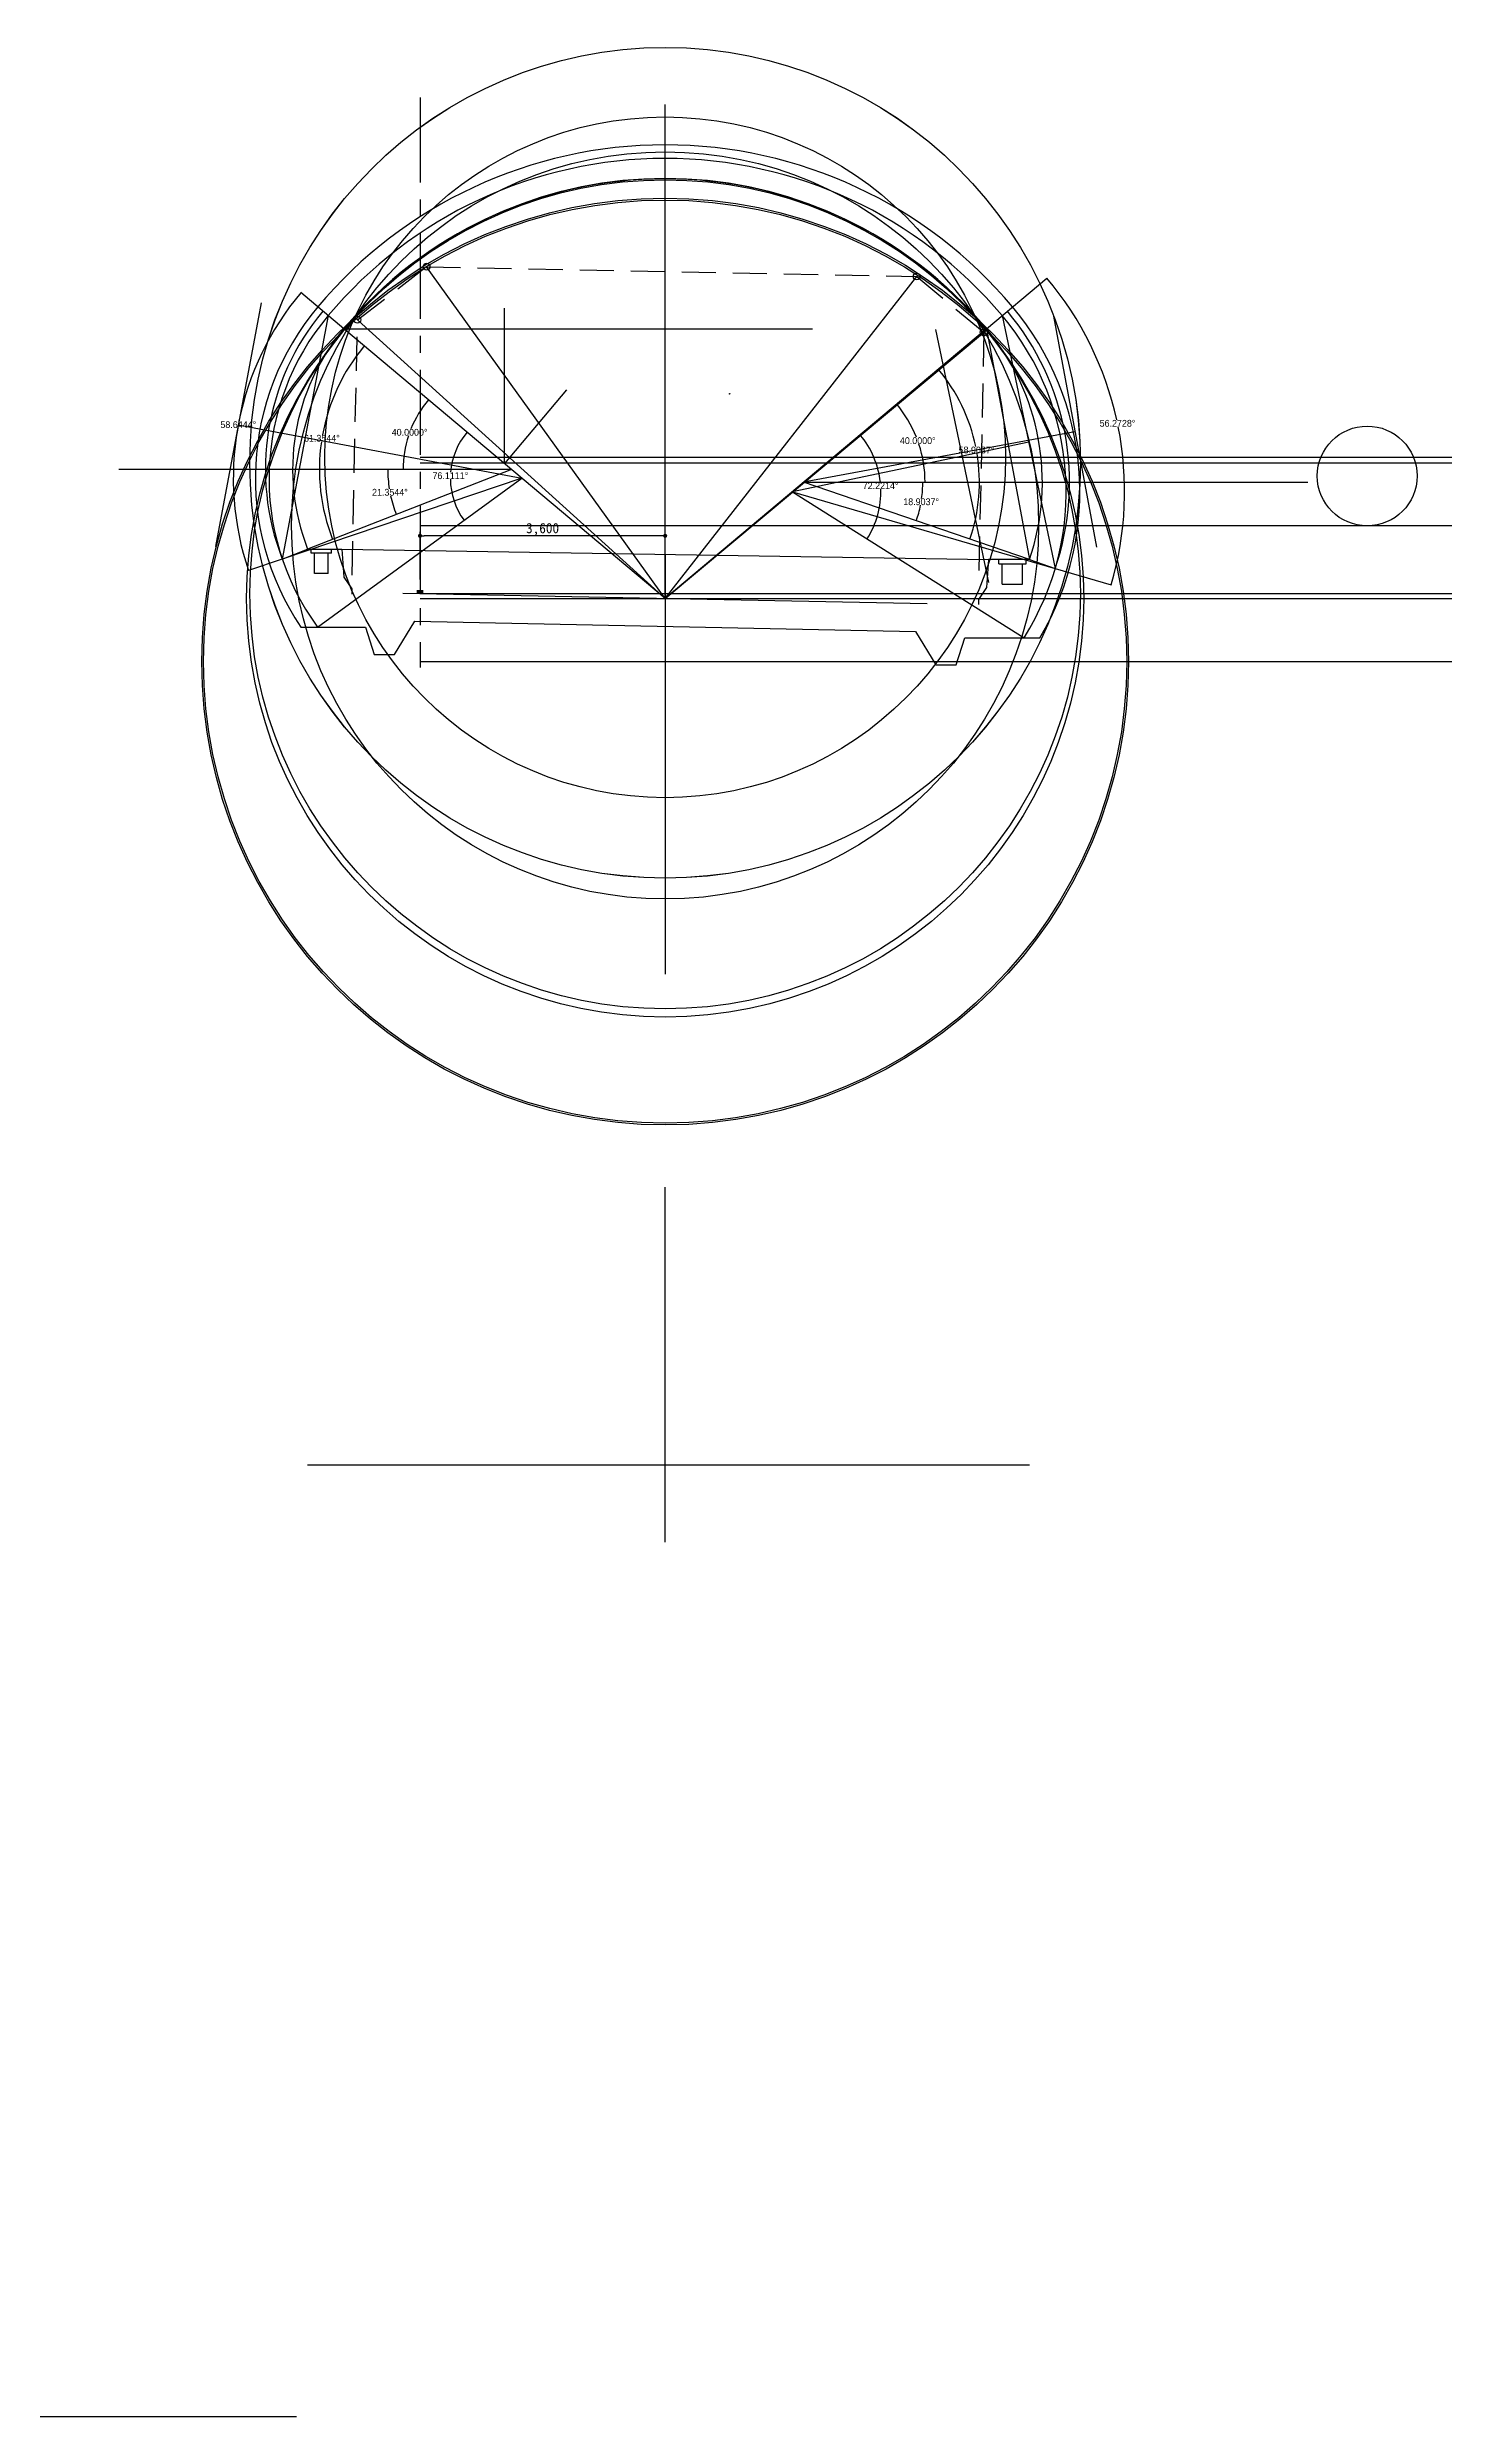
# Model space of a CAD drawing. Header units: millimetres. Extents: x -69382 to 174843, y -46375 to 101648.
# Drawn here: x 134455 to 154973, y -31844 to 2945 of the extents above; entities that cross this region are included whole.
import ezdxf

# ---------------------------------------------------------------- set-up
doc = ezdxf.new("R2010")
doc.units = ezdxf.units.MM
doc.header["$LTSCALE"] = 1000
doc.linetypes.add('A-CENTR01', pattern=[2, 1.25, -0.25, 0.25, -0.25])
doc.linetypes.add('A-DASHD01', pattern=[0.75, 0.5, -0.25])
for name, color, linetype in [('-길작업', 255, 'Continuous'), ('CS-CNTL', 1, 'A-CENTR01'), ('CS-CONC-MAJR', 4, 'Continuous'), ('CS-DIML', 1, 'Continuous'), ('CS-EXCV', 3, 'A-DIGLN01'), ('CS-HIDL', 2, 'A-DASHD01'), ('CS-SYMB', 3, 'Continuous'), ('DIM1', 1, 'Continuous')]:
    doc.layers.add(name, color=color, linetype=linetype)
doc.styles.get("Standard").update_dxf_attribs({"font": 'txt.shx', "bigfont": 'whgtxt.shx'})
doc.styles.add('TB_TEXT', font='Dotum.ttf')
doc.styles.add('WGTXT', font='DotumChe.ttf')
doc.linetypes.add('A-DIGLN01', pattern='A,0.9,-0.2,[19,kscals.shx,S=0.1,R=180,X=0,Y=0],0.9', length=2)
doc.dimstyles.get("Standard").update_dxf_attribs({"dimtxt": 0.18, "dimasz": 0.18, "dimexe": 0.18, "dimexo": 0.0625, "dimgap": 0.09, "dimtad": 0, "dimtih": 1, "dimtoh": 1, "dimdec": 4, "dimzin": 0, "dimdsep": 46, "dimtxsty": 'Standard', "dimcen": 0.09, "dimadec": 0, "dimazin": 0, "dimtfac": 1, "dimtdec": 4, "dimtofl": 0, "dimtmove": 0, "dimatfit": 3, "dimfxl": 1, "dimtolj": 1, "dimtzin": 0, "dimarcsym": 0})
doc.dimstyles.new('사본 STANDARD', dxfattribs={"dimtxt": 100, "dimasz": 0.18, "dimexe": 0.18, "dimexo": 0.0625, "dimgap": 0.09, "dimtad": 0, "dimtih": 1, "dimtoh": 1, "dimdec": 3, "dimlfac": 0.001, "dimzin": 0, "dimdsep": 46, "dimtxsty": 'TB_TEXT', "dimcen": 0.09, "dimclrd": 1, "dimclre": 1, "dimclrt": 2, "dimadec": 4, "dimazin": 0, "dimtfac": 1, "dimtdec": 3, "dimtofl": 0, "dimtmove": 0, "dimatfit": 3, "dimfxl": 1, "dimtolj": 1, "dimtzin": 0, "dimarcsym": 0})

# ---------------------------------------------------------------- blocks, each defined once
blk = doc.blocks.new('_Dot')
at = {"layer": 'DIM1'}
blk.add_line((0, 0), (-1, 0), dxfattribs=at)
at = {"layer": 'DIM1', "const_width": 0.5}
blk.add_lwpolyline([(-0.25, 0, 1), (0.25, 0, 1)], format="xyb", close=True, dxfattribs=at)
blk = doc.blocks.new('*D44')
at = {"layer": 'CS-DIML', "color": 1, "transparency": 16777216}
for p, q in [((139926.9593960247, -4870.568709523075), (139926.9593960247, -4166.649019142154)), ((143526.9593960247, -4712.994053225739), (143526.9593960247, -4166.649019142154)), ((143466.9593960247, -4226.649019142154), (139986.9593960247, -4226.649019142154))]:
    blk.add_line(p, q, dxfattribs=at)
at = {"layer": 'Defpoints', "color": 0, "transparency": 16777216}
for p in [(139926.9593960247, -4226.649019142154), (139926.9593960247, -5045.568709523075), (143526.9593960247, -4887.994053225739)]:
    blk.add_point(p, dxfattribs=at)
at = {"layer": 'CS-DIML', "color": 1, "transparency": 16777216, "xscale": 60, "yscale": 60, "zscale": 60, "rotation": 180}
blk.add_blockref('_Dot', (139926.9593960247, -4226.649019142154), dxfattribs=at)
at = {"layer": 'CS-DIML', "color": 1, "transparency": 16777216, "xscale": 60, "yscale": 60, "zscale": 60}
blk.add_blockref('_Dot', (143526.9593960247, -4226.649019142154), dxfattribs=at)
at = {"layer": 'CS-DIML', "color": 3, "transparency": 16777216, "insert": (141726.9593960247, -4132.86806042045), "char_height": 150, "attachment_point": 5, "style": 'WGTXT'}
blk.add_mtext('\\A1;3,600', dxfattribs=at)
blk = doc.blocks.new('*D45')
at = {"layer": '-길작업', "color": 1, "lineweight": -2, "transparency": 16777216}
for start, end in [(180.0056794933628, 189.0707538050093), (192.2922248940947, 201.3487588512929)]:
    blk.add_arc((141269.6738097029, -3251.699075800669), 1815.873293226631, start, end, dxfattribs=at)
at = {"layer": '-길작업', "color": 1, "transparency": 16777216}
for points in [[(139453.7705253976, -3251.879077287333), (139453.8305253976, -3251.879074313561), (139453.8005164763, -3251.699075800669)], [(139578.4304821983, -3912.745876509693), (139578.3746003752, -3912.767721917611), (139578.4680775105, -3912.924444682947)]]:
    blk.add_solid(points, dxfattribs=at)
at = {"layer": 'Defpoints', "color": 0, "transparency": 16777216}
for p in [(135504.1838573066, -3251.699075800669), (139467.7959197843, -3476.714379450259), (141269.6738097029, -3251.699075800669), (141269.6738097029, -3251.699075800669), (138276.9593960166, -4421.786578746702)]:
    blk.add_point(p, dxfattribs=at)
at = {"layer": '-길작업', "color": 2, "transparency": 16777216, "insert": (139485.2395660988, -3588.136658878026), "char_height": 100, "attachment_point": 5, "style": 'TB_TEXT'}
blk.add_mtext('\\A1;21.3544°', dxfattribs=at)
blk = doc.blocks.new('*D46')
at = {"layer": '-길작업', "color": 1, "lineweight": -2, "transparency": 16777216}
for start, end in [(140.0064802973911, 158.066099714141), (161.9104179223373, 179.9935197026089)]:
    blk.add_arc((141269.6738097025, -3251.699075800658), 1591.476393036991, start, end, dxfattribs=at)
at = {"layer": '-길작업', "color": 1, "transparency": 16777216}
for points in [[(140050.3934860659, -2228.836381461842), (140050.4394509135, -2228.874946119104), (140050.5321624615, -2228.717769247851)], [(139678.2274268447, -3251.519077497484), (139678.1674268448, -3251.519074104406), (139678.1974166656, -3251.699075800658)]]:
    blk.add_solid(points, dxfattribs=at)
at = {"layer": 'Defpoints', "color": 0, "transparency": 16777216}
for p in [(138808.1256264121, -1186.21490307658), (139847.4785585805, -2537.445775297267), (135504.1838573066, -3251.699075800672), (141269.6738097028, -3251.699075800665), (143526.9593960252, -5145.786578745749)]:
    blk.add_point(p, dxfattribs=at)
at = {"layer": '-길작업', "color": 2, "transparency": 16777216, "insert": (139774.1751870107, -2707.38209175472), "char_height": 100, "attachment_point": 5, "style": 'TB_TEXT'}
blk.add_mtext('\\A1;40.0000°', dxfattribs=at)
blk = doc.blocks.new('*D47')
at = {"layer": '-길작업', "color": 1, "lineweight": -2, "transparency": 16777216}
for start, end in [(140.003656584626, 169.6430677837627), (171.7083149320413, 201.3507817600297)]:
    blk.add_arc((141269.6738097026, -3251.69907580076), 2820.457166808499, start, end, dxfattribs=at)
at = {"layer": '-길작업', "color": 1, "transparency": 16777216}
for points in [[(139108.9395906955, -1438.862764121401), (139108.9855545928, -1438.90132991131), (139109.0782700139, -1438.744155324654)], [(138642.8156364205, -4278.551324535958), (138642.7597549831, -4278.573170930365), (138642.8532348851, -4278.729892045507)]]:
    blk.add_solid(points, dxfattribs=at)
at = {"layer": 'Defpoints', "color": 0, "transparency": 16777216}
for p in [(138808.1256264121, -1186.214903076583), (138611.7921064929, -2307.959979681385), (141269.6738097029, -3251.699075800672), (138276.9593960166, -4421.786578746705), (143526.9593960251, -5145.786578745741)]:
    blk.add_point(p, dxfattribs=at)
at = {"layer": '-길작업', "color": 2, "transparency": 16777216, "insert": (138486.4709767145, -2794.795781603632), "char_height": 100, "attachment_point": 5, "style": 'TB_TEXT'}
blk.add_mtext('\\A1;61.3544°', dxfattribs=at)
blk = doc.blocks.new('*D48')
at = {"layer": '-길작업', "color": 1, "lineweight": -2, "transparency": 16777216}
for start, end in [(21.72375042377725, 39.99421978647175), (0.005780213077131198, 18.29492833726106)]:
    blk.add_arc((145559.9711651542, -3439.887153117736), 1784.23185776396, start, end, dxfattribs=at)
at = {"layer": '-길작업', "color": 1, "transparency": 16777216}
for points in [[(146926.8647775475, -2293.162198454695), (146926.9107421594, -2293.123633516596), (146926.7720650392, -2293.005022149839)], [(147344.2330138386, -3439.707151604714), (147344.1730138387, -3439.707154631229), (147344.2030229182, -3439.887153117736)]]:
    blk.add_solid(points, dxfattribs=at)
at = {"layer": 'Defpoints', "color": 0, "transparency": 16777216}
for p in [(148245.7931656693, -1186.214903113818), (147296.1088222777, -3028.414969637663), (145559.9711651542, -3439.88715311775), (152962.436585524, -3439.887153117743), (143526.9593960252, -5145.786578745749)]:
    blk.add_point(p, dxfattribs=at)
at = {"layer": '-길작업', "color": 2, "transparency": 16777216, "insert": (147236.6006756685, -2829.64391740568), "char_height": 100, "attachment_point": 5, "style": 'TB_TEXT'}
blk.add_mtext('\\A1;40.0000°', dxfattribs=at)
blk = doc.blocks.new('*D49')
at = {"layer": '-길작업', "color": 1, "lineweight": -2, "transparency": 16777216}
for start, end in [(352.2091244482771, 359.9941068349233), (341.1021745642407, 348.8790989501581)]:
    blk.add_arc((145559.9711651543, -3439.887153117746), 1750.034180717969, start, end, dxfattribs=at)
at = {"layer": '-길작업', "color": 1, "transparency": 16777216}
for points in [[(147309.9753366153, -3440.067151574687), (147310.0353366152, -3440.067154660337), (147310.0053458723, -3439.88715311775)], [(147215.7027766763, -4006.700585596689), (147215.6460118167, -4006.681149786735), (147215.6160868166, -4006.861162270667)]]:
    blk.add_solid(points, dxfattribs=at)
at = {"layer": 'Defpoints', "color": 0, "transparency": 16777216}
for p in [(145559.9711651542, -3439.88715311775), (145559.9711651542, -3439.88715311775), (152962.436585524, -3439.88715311775), (147267.842336617, -3821.719178185889), (148876.9593960247, -4575.786578751486)]:
    blk.add_point(p, dxfattribs=at)
at = {"layer": '-길작업', "color": 2, "transparency": 16777216, "insert": (147286.2467569592, -3727.275766009785), "char_height": 100, "attachment_point": 5, "style": 'TB_TEXT'}
blk.add_mtext('\\A1;18.9037°', dxfattribs=at)
blk = doc.blocks.new('*D50')
at = {"layer": '-길작업', "color": 1, "lineweight": -2, "transparency": 16777216}
for start, end in [(11.68233858653332, 39.99600615393303), (341.1002752447794, 9.418108909306117)]:
    blk.add_arc((145559.9711651543, -3439.887153117743), 2582.283169357367, start, end, dxfattribs=at)
at = {"layer": '-길작업', "color": 1, "transparency": 16777216}
for points in [[(147538.2075525717, -1780.184702027858), (147538.2535165825, -1780.146136373227), (147538.1148376132, -1780.027527168328)], [(148003.0638644991, -4276.331632473357), (148003.0070999616, -4276.312195722538), (148002.9771719779, -4276.492207710453)]]:
    blk.add_solid(points, dxfattribs=at)
at = {"layer": 'Defpoints', "color": 0, "transparency": 16777216}
for p in [(148245.7931656693, -1186.214903113818), (145559.9711651542, -3439.887153117746), (148142.0442547152, -3406.948924390246), (148876.9593960247, -4575.786578751478), (143526.9593960252, -5145.786578745749)]:
    blk.add_point(p, dxfattribs=at)
at = {"layer": '-길작업', "color": 2, "transparency": 16777216, "insert": (148098.6174770602, -2967.170250740972), "char_height": 100, "attachment_point": 5, "style": 'TB_TEXT'}
blk.add_mtext('\\A1;58.9037°', dxfattribs=at)
blk = doc.blocks.new('*D59')
at = {"layer": '-길작업', "color": 1, "lineweight": -2, "transparency": 16777216}
for start, end in [(140.0098175475027, 175.3149912506324), (180.7916465965176, 216.101267683098)]:
    blk.add_arc((141422.9281998134, -3380.294778019), 1050.490493884947, start, end, dxfattribs=at)
at = {"layer": '-길작업', "color": 1, "transparency": 16777216}
for points in [[(140618.0671214823, -2705.171120708868), (140618.113087453, -2705.20968402749), (140618.2057944235, -2705.05250445626)], [(140574.1804399349, -3999.241051385665), (140574.131964353, -3999.276408392956), (140574.2622731659, -3999.404156634853)]]:
    blk.add_solid(points, dxfattribs=at)
at = {"layer": 'Defpoints', "color": 0, "transparency": 16777216}
for p in [(138808.1256264121, -1186.21490307658), (140406.4960266611, -3114.972492631181), (141422.9281998134, -3380.294778019007), (143526.9593960251, -5145.786578745747), (138422.9761940803, -5568.786578890074)]:
    blk.add_point(p, dxfattribs=at)
at = {"layer": '-길작업', "color": 2, "transparency": 16777216, "insert": (140373.0425898521, -3344.650932282184), "char_height": 100, "attachment_point": 5, "style": 'TB_TEXT'}
blk.add_mtext('\\A1;76.1111°', dxfattribs=at)
blk = doc.blocks.new('*D60')
at = {"layer": '-길작업', "color": 1, "lineweight": -2, "transparency": 16777216}
for p, q in [((138808.0777486344, -1186.174728850969), (138176.5836197218, -656.2882381897252)), ((137904.3619072436, -4567.461076678352), (137407.5226965819, -4735.094913220157))]:
    blk.add_line(p, q, dxfattribs=at)
for start, end in [(140.0024337330252, 168.6312893482433), (170.0115677781289, 198.6419908849295)]:
    blk.add_arc((141422.9281998134, -3380.294778019008), 4237.621878536015, start, end, dxfattribs=at)
at = {"layer": '-길작업', "color": 1, "transparency": 16777216}
for points in [[(138176.5828271375, -656.5225472763123), (138176.6287906231, -656.5611135567124), (138176.7215077215, -656.4039399594694)], [(137407.6641348468, -4734.857223099538), (137407.6072831904, -4734.876403536378), (137407.6932503291, -4735.037368287354)]]:
    blk.add_solid(points, dxfattribs=at)
at = {"layer": 'Defpoints', "color": 0, "transparency": 16777216}
for p in [(138808.1256264121, -1186.214903076576), (137452.4201009662, -1899.583927638054), (141422.9281998134, -3380.294778019008), (137904.4211272947, -4567.441095798906), (143526.9593960251, -5145.786578745745)]:
    blk.add_point(p, dxfattribs=at)
at = {"layer": '-길작업', "color": 2, "transparency": 16777216, "insert": (137258.6820088237, -2595.124193830827), "char_height": 100, "attachment_point": 5, "style": 'TB_TEXT'}
blk.add_mtext('\\A1;58.6444°', dxfattribs=at)
blk = doc.blocks.new('*D61')
at = {"layer": '-길작업', "color": 1, "lineweight": -2, "transparency": 16777216}
for start, end in [(6.10630354804185, 39.99206392283003), (327.7865421350336, 1.678122952253938)]:
    blk.add_arc((145394.8251390933, -3578.461122673665), 1299.538888794082, start, end, dxfattribs=at)
at = {"layer": '-길작업', "color": 1, "transparency": 16777216}
for points in [[(146390.4223930288, -2743.290804707916), (146390.4683583663, -2743.252240634591), (146390.3296834776, -2743.133626658855)], [(146494.3487608393, -4271.228834063191), (146494.2979989758, -4271.196846046467), (146494.2274158574, -4271.365125645329)]]:
    blk.add_solid(points, dxfattribs=at)
at = {"layer": 'Defpoints', "color": 0, "transparency": 16777216}
for p in [(148245.7931656692, -1186.214903113818), (145394.8251390933, -3578.461122673667), (146681.2468314052, -3762.636455000325), (143526.9593960251, -5145.786578745749), (148797.1381269821, -5722.786578874806)]:
    blk.add_point(p, dxfattribs=at)
at = {"layer": '-길작업', "color": 2, "transparency": 16777216, "insert": (146691.3711374856, -3490.3146676056), "char_height": 100, "attachment_point": 5, "style": 'TB_TEXT'}
blk.add_mtext('\\A1;72.2214°', dxfattribs=at)
blk = doc.blocks.new('*D62')
at = {"layer": '-길작업', "color": 1, "lineweight": -2, "transparency": 16777216}
for p, q in [((148245.841043447, -1186.174728888214), (149132.6964461072, -442.0146876203398)), ((149255.4451257797, -4705.395620006351), (150078.7915533464, -4945.734605889531))]:
    blk.add_line(p, q, dxfattribs=at)
for start, end in [(12.46612515335717, 39.99788631204172), (343.729321871906, 11.26241118294546)]:
    blk.add_arc((145394.8251390933, -3578.461122673663), 4879.26445072966, start, end, dxfattribs=at)
at = {"layer": '-길작업', "color": 1, "transparency": 16777216}
for points in [[(149132.6512756448, -442.2875627283793), (149132.6972390228, -442.2489963196058), (149132.5585581074, -442.1303893900913)], [(150078.6979975052, -4945.519783870546), (150078.6404008873, -4945.502972279402), (150078.6187644228, -4945.684167928925)]]:
    blk.add_solid(points, dxfattribs=at)
at = {"layer": 'Defpoints', "color": 0, "transparency": 16777216}
for p in [(148245.7931656693, -1186.214903113821), (150269.5018813628, -3366.923328102625), (145394.8251390933, -3578.461122673663), (149255.3851296257, -4705.378106825588), (143526.9593960252, -5145.786578745749)]:
    blk.add_point(p, dxfattribs=at)
at = {"layer": '-길작업', "color": 2, "transparency": 16777216, "insert": (150169.8674005503, -2575.36941128652), "char_height": 100, "attachment_point": 5, "style": 'TB_TEXT'}
blk.add_mtext('\\A1;56.2728°', dxfattribs=at)

msp = doc.modelspace()

# ---------------------------------------------------------------- linework, layer by layer
at = {"layer": '-길작업', "color": 7}
for p, q in [((143526.9593960252, -5145.786578745749), (143526.9593960252, 2106.642901766078)), ((137595.6275918929, -808.09295606472), (136921.7364257438, -4382.155431653962)), ((138578.3122934439, -993.3786202096599), (137904.4211272948, -4567.441095798902)), ((141167.5425112186, -3166.000740911164), (141167.5425112186, -881.9115240428582)), ((148475.6064986064, -993.3786202096599), (149255.3851296256, -4705.378106825592)), ((149228.8946093958, -1003.153297792502), (149860.0608397512, -4392.724973430144)), ((138808.1256263808, -1186.214903114102), (145692.4912101094, -1186.214903114102)), ((148245.7931656693, -1186.214903113818), (143526.9593960252, -5145.786578745749)), ((147496.9667241743, -1198.961187319168), (148276.7453551935, -4910.960673935093)), ((148245.7931656693, -1186.214903113818), (148876.9593960247, -4575.78657875146)), ((142077.2961052243, -2081.798626879397), (141167.5425112186, -3166.000740911164)), ((137258.6820088183, -2595.124193859338), (141422.9281998134, -3380.294778019008)), ((149544.4777245735, -2697.939135611326), (145559.9711651542, -3439.88715311775)), ((148865.495814116, -2849.37836351763), (145394.8251390933, -3578.461122673667)), ((141269.6738097029, -3251.699075800672), (135504.1838573066, -3251.699075800672)), ((141422.9281998134, -3380.294778019008), (137904.4211272948, -4567.441095798902)), ((141269.6738097029, -3251.699075800672), (138276.9593960167, -4421.786578746709)), ((138422.9761940803, -5568.786578890074), (141422.9281998134, -3380.294778019008)), ((145559.9711651542, -3439.88715311775), (152962.436585524, -3439.88715311775)), ((148876.9593960247, -4575.786578751482), (145559.9711651542, -3439.88715311775)), ((145394.8251390933, -3578.461122673667), (148797.1381269821, -5722.786578874809)), ((145394.8251390933, -3578.461122673667), (149255.3851296256, -4705.378106825592)), ((137904.4211272948, -4567.441095798902), (138276.959396026, -4421.786578770661)), ((138776.959396027, -4421.786578749045), (148276.9593960238, -4575.786578745792)), ((143526.9593960254, -4498.786578747415), (143526.9593960254, -10661.25480095304)), ((148876.9593960247, -4575.786578751482), (149255.3851296256, -4705.378106825592))]:
    msp.add_line(p, q, dxfattribs=at)
at = {"layer": '-길작업', "color": 6}
for p, q in [((143526.9593960252, -5145.786578745749), (140022.940201783, -274.7462908416273)), ((143526.9593960252, -5145.786578745749), (147221.5006336391, -418.7174994789748)), ((143526.9593960254, -5145.786578745574), (138970.0740559043, -1021.036379378151)), ((143526.9593960244, -5145.78657874473), (148243.6801886054, -1206.502653051859)), ((139926.9593960225, -5145.786578745785), (174842.7212800361, -5145.786578745785)), ((143526.9593960254, -19002.93858552736), (143526.9593960252, -13791.97868150818)), ((138276.9593960167, -17868.93858552831), (148876.9593960247, -17868.93858552831)), ((118225.8834050359, -31843.58439644441), (138115.0528163511, -31843.58439644441))]:
    msp.add_line(p, q, dxfattribs=at)
at = {"layer": '-길작업', "color": 4}
msp.add_line((139926.9593960247, -3073.786578745749), (174842.7212800384, -3073.786578745749), dxfattribs=at)
at = {"layer": '-길작업', "color": 3}
for p, q in [((139926.9593960247, -3154.252063705753), (174842.7212800384, -3154.252063705753)), ((139926.9593960247, -5071.868578745751), (174842.7212800384, -5071.868578745751)), ((139926.9593960247, -5073.786578745749), (174842.7212800384, -5073.786578745749))]:
    msp.add_line(p, q, dxfattribs=at)
at = {"layer": '-길작업', "color": 5}
msp.add_line((139926.9593960247, -4073.786578745749), (174842.7212800384, -4073.786578745749), dxfattribs=at)
at = {"layer": '-길작업', "color": 2}
msp.add_line((139926.9593960247, -6073.786578745749), (174842.7212800384, -6073.786578745749), dxfattribs=at)
at = {"layer": '-길작업', "color": 6}
for centre, radius in [((143526.9593960252, -3154.252063705753), 6099.45614284167), ((143526.9593960252, -3154.252063705753), 6099), ((143526.9593964407, -5145.786578397085), 6146.443541683463), ((144473.5296101471, -2139.384153154875), 1.91761651504), ((144473.8847794557, -2142.966590141361), 1.91761651504), ((153836.6700744369, -3348.239999734105), 732.8035891064792)]:
    msp.add_circle(centre, radius, dxfattribs=at)
at = {"layer": '-길작업', "color": 4}
msp.add_circle((143526.9593960252, -3073.786578745749), 4997.898296685558, dxfattribs=at)
at = {"layer": '-길작업', "color": 5}
msp.add_circle((143526.9593960252, -4073.786578745749), 5484.932796557092, dxfattribs=at)
at = {"layer": '-길작업', "color": 2}
for radius in [6804.078819371498, 6777.750943231457]:
    msp.add_circle((143526.9593960254, -6073.786578745749), radius, dxfattribs=at)
at = {"layer": '-길작업', "color": 7}
for centre, radius in [((143526.9593960254, -5073.786578745749), 6098.35946640444), ((140022.940201783, -274.7462908416273), 50), ((147221.5006336391, -418.7174994789748), 50), ((139007.1433408434, -1054.590337626076), 50), ((148205.3038926593, -1238.553548662654), 50)]:
    msp.add_circle(centre, radius, dxfattribs=at)
for centre, radius, start, end in [((141422.9281998134, -3380.294778019008), 3713.382339482702, 140.0000000005309, 216.1110852306054), ((145394.8251390933, -3578.461122673667), 4021.674443520931, 327.7786060582167, 39.99999999946908)]:
    msp.add_arc(centre, radius, start, end, dxfattribs=at)
at = {"layer": 'CS-CNTL'}
msp.add_line((139926.9593960247, 2211.320693649912), (139926.9593960247, -6161.371220964829), dxfattribs=at)
at = {"layer": 'CS-CONC-MAJR'}
for p, q in [((138326.959396026, -4481.786578748812), (138326.959396026, -4421.786578748812)), ((138626.959396026, -4481.786578748812), (138326.959396026, -4481.786578748812)), ((138376.959396026, -4781.786578748812), (138376.959396026, -4481.786578748812)), ((138576.959396026, -4781.786578748812), (138576.959396026, -4481.786578748812)), ((138626.959396026, -4481.786578748812), (138626.959396026, -4421.786578748812)), ((138576.959396026, -4781.786578748812), (138376.959396026, -4781.786578748812)), ((148426.9593960247, -4635.786578745559), (148426.9593960247, -4575.786578745559)), ((148426.9593960247, -4635.786578745559), (148826.9593960247, -4635.786578745559)), ((148476.9593960247, -4935.786578745559), (148476.9593960247, -4635.786578745559)), ((148776.9593960247, -4935.786578745559), (148776.9593960247, -4635.786578745559)), ((148826.9593960247, -4635.786578745559), (148826.9593960247, -4575.786578745559)), ((139676.9593960248, -5068.786578745749), (147376.9593960248, -5222.786578745894)), ((148476.9593960247, -4935.786578745559), (148776.9593960247, -4935.786578745559))]:
    msp.add_line(p, q, dxfattribs=at)
for points in [[(138276.959396026, -4421.786578770661), (138326.959396026, -4421.786578748812), (138626.959396026, -4421.786578748812), (138776.959396027, -4421.786578749045), (138806.959396027, -4831.786578749045), (138926.959396027, -5006.786578749045), (138926.959396027, -5081.786578748812)], [(148876.9593960247, -4575.78657875146), (148826.9593960247, -4575.786578745559), (148426.9593960247, -4575.786578745443), (148276.9593960238, -4575.786578745792), (148246.9593960238, -4985.786578745792), (148126.9593960238, -5160.786578745792), (148126.9593960238, -5235.786578745792)]]:
    msp.add_lwpolyline(points, dxfattribs=at)
for centre, radius, start, end in [((143526.9593960252, -5145.786578745749), 6460, 39.99999999946908, 140.0000000005309), ((143526.9593960252, -5145.786578745749), 6160, 39.99999999946908, 140.0000000005309), ((141269.6738097029, -3251.699075800672), 3613.322941510165, 140.0000000005309, 201.3544383444616), ((145559.9711651542, -3439.88715311775), 3906.091617298138, 341.0962813993764, 39.99999999946908), ((141269.6738097029, -3251.699075800672), 3213.322941510165, 140.0000000005309, 201.3544383444616), ((145559.9711651542, -3439.88715311775), 3506.091617298138, 341.0962813993764, 39.99999999946908)]:
    msp.add_arc(centre, radius, start, end, dxfattribs=at)
at = {"layer": 'CS-DIML'}
msp.add_line((143526.9593960252, -5145.786578745749), (138808.1256264121, -1186.21490307658), dxfattribs=at)
at = {"layer": 'CS-EXCV'}
msp.add_lwpolyline([(138178.6925467709, -5568.786578895415), (139126.9593960247, -5568.786578874664), (139251.9593960247, -5968.786578874664), (139551.9593960247, -5968.786578874664), (139852.3592360887, -5482.294575546955), (147202.3592360887, -5629.294575547101), (147501.9593960247, -6122.786578874809), (147801.9593960247, -6122.786578874809), (147926.9593960247, -5722.786578874809), (149031.3624268116, -5722.786578874809)], dxfattribs=at)
for centre, radius, start, end in [((143526.9593960252, -5145.786578745749), 6660, 39.99999999946908, 140.0000000005309), ((141422.9281998134, -3380.294778019008), 3913.382339482702, 140.0000000005309, 214.0027580074278), ((145394.8251390933, -3578.461122673667), 4221.674443520931, 329.4737906460098, 39.99999999946908)]:
    msp.add_arc(centre, radius, start, end, dxfattribs=at)
at = {"layer": 'CS-HIDL'}
msp.add_lwpolyline([(138932.1583363445, -4803.840562551071), (139007.1433408434, -1054.590337626076), (140022.940201783, -274.7462908416273), (147221.5006336391, -418.7174994789748), (148205.3038926593, -1238.553548662654), (148130.3188881605, -4987.803773587664)], dxfattribs=at)
at = {"layer": 'CS-SYMB'}
msp.add_solid([(139876.9593960247, -5022.776579745208), (139976.9593960247, -5024.776579745208), (139876.9593960247, -5072.786578746607), (139976.9593960247, -5074.786578744744)], dxfattribs=at)

# ---------------------------------------------------------------- dimensions: what is measured, and where the dimension line sits
at = {"layer": '-길작업', "color": 7}
for base, line1, line2, picture, middle in [((137452.4201009662, -1899.583927638054), ((141422.9281998134, -3380.294778019008), (137904.4211272948, -4567.441095798902)), ((143526.9593960252, -5145.786578745749), (138808.1256264121, -1186.21490307658)), '*D60', (137258.6820088236, -2595.124193830827)), ((150269.5018813628, -3366.923328102625), ((145394.8251390933, -3578.461122673667), (149255.3851296256, -4705.378106825592)), ((148245.7931656693, -1186.214903113818), (143526.9593960252, -5145.786578745749)), '*D62', (150169.8674005504, -2575.369411286512)), ((139847.4785585805, -2537.445775297267), ((141269.6738097029, -3251.699075800672), (135504.1838573066, -3251.699075800672)), ((143526.9593960252, -5145.786578745749), (138808.1256264121, -1186.21490307658)), '*D46', (139774.1751870107, -2707.38209175472)), ((138611.7921064929, -2307.959979681385), ((141269.6738097029, -3251.699075800672), (138276.9593960167, -4421.786578746709)), ((143526.9593960252, -5145.786578745749), (138808.1256264121, -1186.21490307658)), '*D47', (138486.4709767145, -2794.795781603629)), ((140406.4960266611, -3114.972492631181), ((138422.9761940803, -5568.786578890074), (141422.9281998134, -3380.294778019008)), ((143526.9593960252, -5145.786578745749), (138808.1256264121, -1186.21490307658)), '*D59', (140373.0425898521, -3344.650932282179)), ((147296.1088222777, -3028.414969637663), ((145559.9711651542, -3439.88715311775), (152962.436585524, -3439.88715311775)), ((148245.7931656693, -1186.214903113818), (143526.9593960252, -5145.786578745749)), '*D48', (147236.6006756685, -2829.643917405709)), ((148142.0442547152, -3406.948924390246), ((148876.9593960247, -4575.786578751482), (145559.9711651542, -3439.88715311775)), ((148245.7931656693, -1186.214903113818), (143526.9593960252, -5145.786578745749)), '*D50', (148098.6174770602, -2967.170250740986)), ((146681.2468314052, -3762.636455000325), ((145394.8251390933, -3578.461122673667), (148797.1381269821, -5722.786578874809)), ((148245.7931656693, -1186.214903113818), (143526.9593960252, -5145.786578745749)), '*D61', (146691.3711374856, -3490.314667605591)), ((139467.7959197843, -3476.714379450259), ((141269.6738097029, -3251.699075800672), (138276.9593960167, -4421.786578746709)), ((141269.6738097029, -3251.699075800672), (135504.1838573066, -3251.699075800672)), '*D45', (139485.2395660988, -3588.136658878018)), ((147267.842336617, -3821.719178185889), ((148876.9593960247, -4575.786578751482), (145559.9711651542, -3439.88715311775)), ((145559.9711651542, -3439.88715311775), (152962.436585524, -3439.88715311775)), '*D49', (147286.2467569592, -3727.275766009781))]:
    dim = msp.add_angular_dim_2l(base=base, line1=line1, line2=line2, dimstyle='사본 STANDARD', dxfattribs=at)
    dim.commit()
    dim.dimension.update_dxf_attribs({"geometry": picture, "text_midpoint": middle})
at = {"layer": 'CS-DIML'}
dim = msp.add_linear_dim(base=(139926.9593960247, -4226.649019142154), p1=(143526.9593960247, -4887.994053225739), p2=(139926.9593960247, -5045.568709523075), angle=180, dimstyle='Standard', override={"dimscale": 50, "dimtxt": 3, "dimasz": 1.2, "dimexe": 1.2, "dimexo": 3.5, "dimtad": 1, "dimtih": 0, "dimtoh": 0, "dimdec": 0, "dimlunit": 6, "dimtxsty": 'WGTXT', "dimblk1": 'Dot', "dimblk2": 'Dot', "dimsah": 1, "dimclrd": 1, "dimclre": 1, "dimclrt": 3, "dimtix": 1, "dimtofl": 1, "dimtmove": 2, "dimlwd": 65535, "dimlwe": 65535}, dxfattribs=at)
dim.commit()
dim.dimension.update_dxf_attribs({"geometry": '*D44', "text_midpoint": (141726.9593960247, -4132.86806042045)})

doc.saveas('drawing.dxf')
